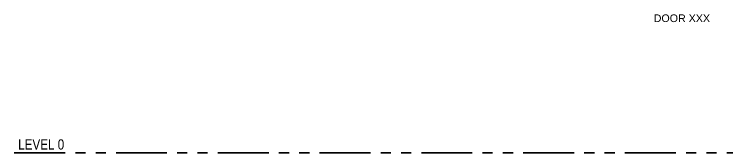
# Model space of a CAD drawing. Header units: inches. Extents: x 26 to 183, y 56 to 129.
# Drawn here: x 141.16 to 149.92, y 61.31 to 63.01 of the extents above; entities that cross this region are included whole.
import ezdxf
from ezdxf.enums import TextEntityAlignment as Align

# ---------------------------------------------------------------- set-up
doc = ezdxf.new("R2010")
doc.units = ezdxf.units.IN
doc.header["$MEASUREMENT"] = 0
doc.linetypes.add('PHANTOM2', pattern=[1.25, 0.625, -0.125, 0.125, -0.125, 0.125, -0.125])
for name, color, linetype, lineweight in [('E-SERT-ACS', 23, 'Continuous', 30), ('F-ALRM-WIRE-DTCT', 151, 'Continuous', 35), ('F-ANNO-TEXT', 7, 'Continuous', 25)]:
    doc.layers.add(name, color=color, linetype=linetype, lineweight=lineweight)
doc.styles.add('Body', font='', dxfattribs={"height": 0.09375})
doc.styles.add('MtXpl_Arial_Narrow', font='arial.ttf')
doc.styles.get('Body').set_extended_font_data('Arial Narrow')

msp = doc.modelspace()

# ---------------------------------------------------------------- linework, layer by layer
at = {"layer": 'F-ALRM-WIRE-DTCT', "color": 251, "linetype": 'PHANTOM2', "true_color": 0x636466}
msp.add_line((141.1619, 61.3144), (157.5888, 61.3144), dxfattribs=at)

# ---------------------------------------------------------------- texts
at = {"layer": 'E-SERT-ACS', "color": 7, "style": 'MtXpl_Arial_Narrow'}
msp.add_text('DOOR XXX', height=0.09375, dxfattribs=at).set_placement((149.3606, 62.9621), align=Align.MIDDLE)
at = {"layer": 'F-ANNO-TEXT', "insert": (141.21, 61.3515), "char_height": 0.125, "width": 0.859512, "attachment_point": 7, "style": 'Body'}
msp.add_mtext('LEVEL 0', dxfattribs=at)

doc.saveas('drawing.dxf')
